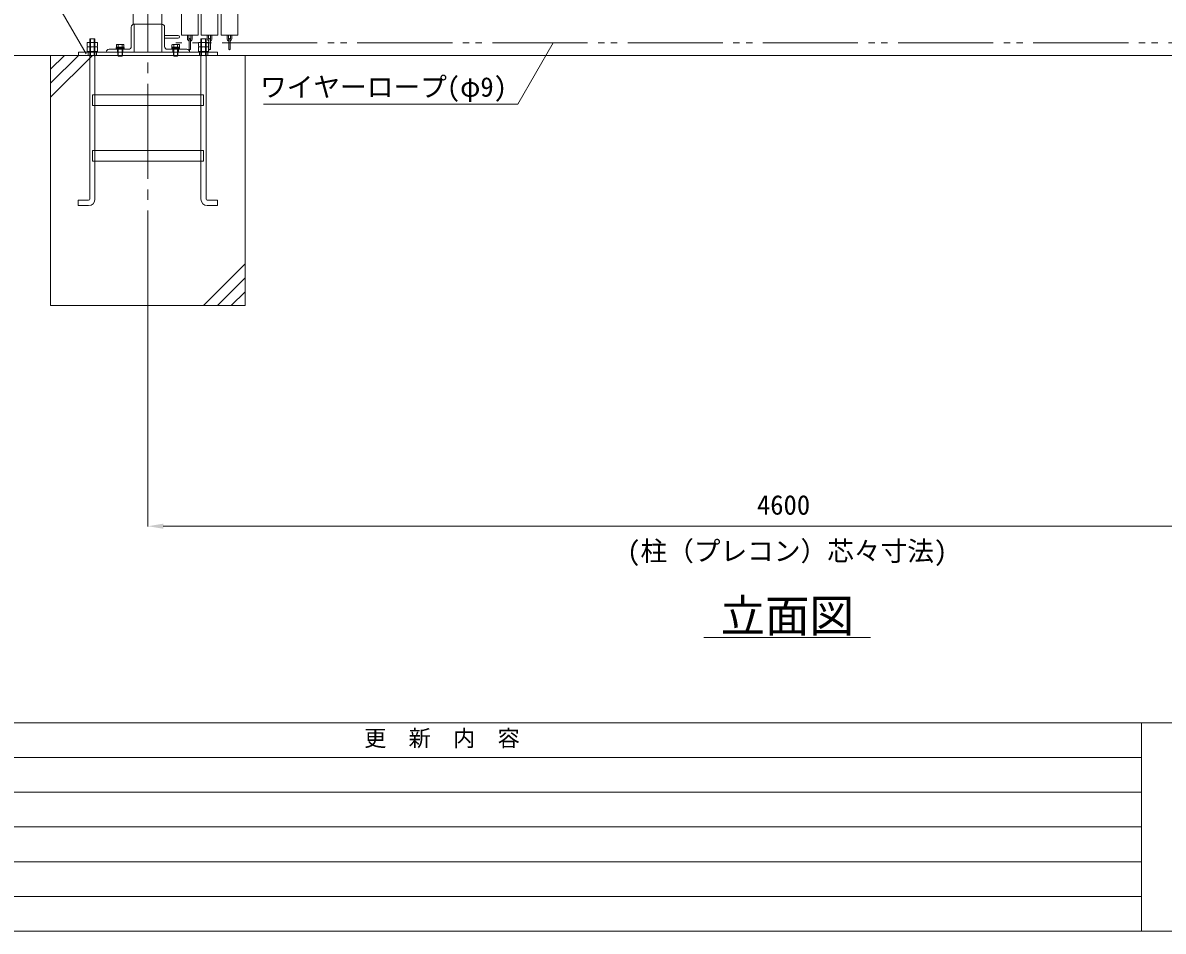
# Model space of a CAD drawing. Units: millimetres, scale not verified. Extents: x -69980 to -49855, y -14438 to 14438.
# Drawn here: x -66030 to -61928, y -14438 to -11170 of the extents above; entities that cross this region are included whole.
import ezdxf
from ezdxf.enums import TextEntityAlignment as Align

# ---------------------------------------------------------------- set-up
doc = ezdxf.new("R2010")
doc.units = ezdxf.units.MM
doc.header["$LTSCALE"] = 38
for name, pattern in [('CHAIN2', [12, 9, -1, 1, -1]), ('DASHED1', [1.8, 1.2, -0.6]), ('DOUBLE_CHAIN2', [12.8, 9, -1, 0.6, -0.6, 0.6, -1])]:
    doc.linetypes.add(name, pattern=pattern)
for name, color, linetype, lineweight in [('0-5_ﾍﾞｰｽﾗｲﾝ', 5, 'Continuous', 18), ('0-6_ﾎﾞﾙﾄ類', 2, 'Continuous', 18), ('0-8_ﾜｲﾔｰﾛｰﾌﾟ', 7, 'DOUBLE_CHAIN2', 18), ('0-9_基礎工事用PCA小', 7, 'Continuous', 18), ('0-A_図面枠', 7, 'Continuous', 18), ('0-B_寸法', 3, 'Continuous', 18), ('0-F_中央走行棒', 7, 'Continuous', 18), ('1-1_中央走行棒左', 7, 'Continuous', 18), ('1-2_通芯', 1, 'CHAIN2', 18), ('1-6_標準柱', 7, 'Continuous', 18), ('1-7_文字', 7, 'Continuous', 18)]:
    doc.layers.add(name, color=color, linetype=linetype, lineweight=lineweight)
doc.styles.add('ＭＳ ゴシック', font='')
doc.styles.get('ＭＳ ゴシック').set_extended_font_data('MS Gothic')

msp = doc.modelspace()

# ---------------------------------------------------------------- linework, layer by layer
at = {"layer": '0-5_ﾍﾞｰｽﾗｲﾝ'}
msp.add_line((-67341.7, -11287.5), (-60630.2, -11287.5), dxfattribs=at)
at = {"layer": '0-6_ﾎﾞﾙﾄ類'}
for p, q in [((-65789.73, -11255.48), (-65789.73, -11240.9)), ((-65770.68, -11255.48), (-65770.68, -11240.9)), ((-65389.72, -11255.48), (-65389.72, -11240.9)), ((-65370.68, -11255.48), (-65370.68, -11240.9)), ((-65789.73, -11258.32), (-65789.73, -11272.9)), ((-65770.68, -11258.32), (-65770.68, -11272.9)), ((-65692.02, -11248.5), (-65693.88, -11249.55)), ((-65693.88, -11249.55), (-65693.88, -11258.3)), ((-65693.88, -11258.3), (-65666.52, -11258.3)), ((-65692.02, -11248.5), (-65668.38, -11248.5)), ((-65691.45, -11258.5), (-65668.95, -11258.5)), ((-65688.2, -11287.5), (-65688.2, -11265.5)), ((-65687.03, -11249.55), (-65687.03, -11258.3)), ((-65686.98, -11290.3), (-65686.98, -11265.5)), ((-65681.4, -11261.5), (-65680.32, -11265.5)), ((-65680.07, -11261.5), (-65679, -11265.5)), ((-65673.38, -11249.55), (-65673.38, -11258.3)), ((-65672.2, -11287.5), (-65672.2, -11265.5)), ((-65668.38, -11248.5), (-65666.52, -11249.55)), ((-65666.52, -11249.55), (-65666.52, -11258.3)), ((-65492.03, -11248.5), (-65493.88, -11249.55)), ((-65493.88, -11249.55), (-65493.88, -11258.3)), ((-65493.88, -11258.3), (-65466.53, -11258.3)), ((-65492.03, -11248.5), (-65468.37, -11248.5)), ((-65491.45, -11258.5), (-65468.95, -11258.5)), ((-65488.2, -11287.5), (-65488.2, -11265.5)), ((-65487.03, -11249.55), (-65487.03, -11258.3)), ((-65486.97, -11290.3), (-65486.97, -11265.5)), ((-65481.4, -11261.5), (-65480.32, -11265.5)), ((-65480.07, -11261.5), (-65479, -11265.5)), ((-65473.38, -11249.55), (-65473.38, -11258.3)), ((-65472.2, -11287.5), (-65472.2, -11265.5)), ((-65468.37, -11248.5), (-65466.53, -11249.55)), ((-65466.53, -11249.55), (-65466.53, -11258.3)), ((-65389.72, -11258.32), (-65389.72, -11272.9)), ((-65370.68, -11258.32), (-65370.68, -11272.9)), ((-65688.2, -11287.5), (-65686.98, -11290.3)), ((-65488.2, -11287.5), (-65486.97, -11290.3))]:
    msp.add_line(p, q, dxfattribs=at)
for points in [[(-65798.68, -11255.48), (-65798.68, -11240.9), (-65761.72, -11240.9), (-65761.72, -11255.48), (-65764.2, -11256.9), (-65796.2, -11256.9)], [(-65398.67, -11255.48), (-65398.67, -11240.9), (-65361.73, -11240.9), (-65361.73, -11255.48), (-65364.2, -11256.9), (-65396.2, -11256.9)], [(-65798.68, -11258.32), (-65798.68, -11272.9), (-65761.72, -11272.9), (-65761.72, -11258.32), (-65764.2, -11256.9), (-65796.2, -11256.9)], [(-65798.2, -11272.9), (-65762.2, -11272.9), (-65762.2, -11275.5), (-65798.2, -11275.5)], [(-65666.2, -11258.5), (-65666.2, -11261.5), (-65694.2, -11261.5), (-65694.2, -11258.5)], [(-65694.2, -11261.5), (-65666.2, -11261.5), (-65666.2, -11265.5), (-65694.2, -11265.5)], [(-65466.2, -11258.5), (-65466.2, -11261.5), (-65494.2, -11261.5), (-65494.2, -11258.5)], [(-65494.2, -11261.5), (-65466.2, -11261.5), (-65466.2, -11265.5), (-65494.2, -11265.5)], [(-65398.67, -11258.32), (-65398.67, -11272.9), (-65361.73, -11272.9), (-65361.73, -11258.32), (-65364.2, -11256.9), (-65396.2, -11256.9)], [(-65398.2, -11272.9), (-65362.2, -11272.9), (-65362.2, -11275.5), (-65398.2, -11275.5)]]:
    msp.add_lwpolyline(points, close=True, dxfattribs=at)
for points in [[(-65686.98, -11290.3), (-65673.42, -11290.3), (-65673.42, -11265.5)], [(-65486.97, -11290.3), (-65473.43, -11290.3), (-65473.43, -11265.5)], [(-65688.2, -11287.5), (-65672.2, -11287.5), (-65673.42, -11290.3)], [(-65488.2, -11287.5), (-65472.2, -11287.5), (-65473.43, -11290.3)]]:
    msp.add_lwpolyline(points, dxfattribs=at)
for centre, radius, start, end in [((-65794.2, -11247.73), 8.95, 240, 300), ((-65794.2, -11266.08), 8.95, 60, 120), ((-65780.2, -11224.45), 32.45, 252.932, 287.068), ((-65780.2, -11289.35), 32.45, 72.932, 107.068), ((-65766.2, -11247.73), 8.95, 239.975, 300.025), ((-65766.2, -11266.08), 8.95, 59.975, 120.025), ((-65690.45, -11254.55), 6.05, 55.616, 124.384), ((-65691.45, -11258.3), 0.2, 180, 270), ((-65680.2, -11271.12), 22.62, 72.412, 107.588), ((-65669.95, -11254.55), 6.05, 55.616, 124.384), ((-65668.95, -11258.3), 0.2, 270, 0), ((-65490.45, -11254.55), 6.05, 55.616, 124.384), ((-65491.45, -11258.3), 0.2, 180, 270), ((-65480.2, -11271.12), 22.62, 72.412, 107.588), ((-65469.95, -11254.55), 6.05, 55.616, 124.384), ((-65468.95, -11258.3), 0.2, 270, 0), ((-65394.2, -11247.73), 8.95, 240, 300), ((-65394.2, -11266.08), 8.95, 60, 120), ((-65380.2, -11224.45), 32.45, 252.932, 287.068), ((-65380.2, -11289.35), 32.45, 72.932, 107.068), ((-65366.2, -11247.73), 8.95, 239.975, 300.025), ((-65366.2, -11266.08), 8.95, 59.975, 120.025)]:
    msp.add_arc(centre, radius, start, end, dxfattribs=at)
at = {"layer": '0-8_ﾜｲﾔｰﾛｰﾌﾟ'}
msp.add_line((-61080.2, -11242.5), (-65480.2, -11242.5), dxfattribs=at)
at = {"layer": '0-9_基礎工事用PCA小', "color": 4, "linetype": 'DASHED1', "lineweight": 9}
for p, q in [((-65794.9, -11275.5), (-65794.9, -11287.5)), ((-65765.2, -11275.5), (-65765.2, -11287.5)), ((-65688.2, -11275.5), (-65688.2, -11287.5)), ((-65672.2, -11275.5), (-65672.2, -11287.5)), ((-65488.2, -11275.5), (-65488.2, -11287.5)), ((-65472.2, -11275.5), (-65472.2, -11287.5)), ((-65395.2, -11275.5), (-65395.2, -11287.5)), ((-65365.2, -11275.5), (-65365.2, -11287.5)), ((-65770.68, -11429.5), (-65770.68, -11467.5)), ((-65389.72, -11429.5), (-65389.72, -11467.5)), ((-65770.68, -11629.5), (-65770.68, -11667.5)), ((-65389.72, -11629.5), (-65389.72, -11667.5))]:
    msp.add_line(p, q, dxfattribs=at)
at = {"layer": '0-9_基礎工事用PCA小'}
for p, q in [((-65930.2, -11437.5), (-65780.2, -11287.5)), ((-65930.2, -11387.5), (-65830.2, -11287.5)), ((-65930.2, -11337.5), (-65880.2, -11287.5)), ((-65789.73, -11287.5), (-65770.68, -11287.5)), ((-65370.68, -11287.5), (-65389.72, -11287.5)), ((-65770.68, -11467.5), (-65770.68, -11629.5)), ((-65389.72, -11467.5), (-65389.72, -11629.5)), ((-65770.68, -11667.5), (-65770.68, -11804.5)), ((-65389.72, -11667.5), (-65389.72, -11804.5)), ((-65230.2, -12037.5), (-65380.2, -12187.5)), ((-65230.2, -12087.5), (-65330.2, -12187.5)), ((-65230.2, -12137.5), (-65280.2, -12187.5))]:
    msp.add_line(p, q, dxfattribs=at)
for points in [[(-65789.73, -11804.45), (-65789.73, -11227.5), (-65770.68, -11227.5), (-65770.68, -11429.5)], [(-65789.73, -11290), (-65787.23, -11287.5), (-65787.23, -11227.5), (-65773.17, -11227.5), (-65773.17, -11287.5), (-65770.68, -11290)], [(-65370.68, -11804.45), (-65370.68, -11227.5), (-65389.72, -11227.5), (-65389.72, -11429.5)], [(-65370.68, -11290), (-65373.18, -11287.5), (-65373.18, -11227.5), (-65387.22, -11227.5), (-65387.22, -11287.5), (-65389.72, -11290)], [(-65793.67, -11827.5), (-65830.68, -11827.5), (-65830.68, -11808.45), (-65793.72, -11808.45)], [(-65366.73, -11827.5), (-65329.72, -11827.5), (-65329.72, -11808.45), (-65366.68, -11808.45)]]:
    msp.add_lwpolyline(points, dxfattribs=at)
for points in [[(-65830.2, -11287.5), (-65330.2, -11287.5), (-65330.2, -11275.5), (-65830.2, -11275.5)], [(-65930.2, -12187.5), (-65230.2, -12187.5), (-65230.2, -11287.5), (-65930.2, -11287.5)], [(-65780.2, -11429.5), (-65380.2, -11429.5), (-65380.2, -11467.5), (-65780.2, -11467.5)], [(-65780.2, -11629.5), (-65380.2, -11629.5), (-65380.2, -11667.5), (-65780.2, -11667.5)]]:
    msp.add_lwpolyline(points, close=True, dxfattribs=at)
for centre, radius, start, end in [((-65793.72, -11804.45), 4, 270, 0), ((-65793.67, -11804.5), 23, 270, 0), ((-65366.73, -11804.5), 23, 180, 270), ((-65366.68, -11804.45), 4, 180, 270)]:
    msp.add_arc(centre, radius, start, end, dxfattribs=at)
at = {"layer": '0-A_図面枠'}
for p, q in [((-69980.2, -13687.5), (-49855.2, -13687.5)), ((-62005.2, -13687.5), (-62005.2, -14437.5)), ((-69980.2, -13812.5), (-62005.2, -13812.5)), ((-67555.2, -13937.5), (-62005.2, -13937.5)), ((-67555.2, -14062.5), (-62005.2, -14062.5)), ((-67555.2, -14187.5), (-62005.2, -14187.5)), ((-67555.2, -14312.5), (-62005.2, -14312.5))]:
    msp.add_line(p, q, dxfattribs=at)
msp.add_lwpolyline([(-69980.2, -562.5), (-49855.2, -562.5), (-49855.2, -14437.5), (-69980.2, -14437.5)], close=True, dxfattribs=at)
at = {"layer": '0-B_寸法'}
for p, q in [((-65580.2, -12188.5), (-65580.2, -12981.95)), ((-61035.2, -12980.95), (-65525.2, -12980.95))]:
    msp.add_line(p, q, dxfattribs=at)
at = {"layer": '0-B_寸法', "color": 91}
msp.add_solid([(-65525.2, -12971.8), (-65580.2, -12980.95), (-65525.2, -12990.12)], dxfattribs=at)
at = {"layer": '0-F_中央走行棒'}
for p, q in [((-65437.75, -11228.05), (-65437.75, -11214.95)), ((-65432.75, -11228.05), (-65432.75, -11214.95)), ((-65431.7, -11229.45), (-65431.7, -11264.45)), ((-65426.7, -11264.45), (-65426.7, -11229.45)), ((-65425.75, -11214.95), (-65425.75, -11228.05)), ((-65420.75, -11214.95), (-65420.75, -11228.05)), ((-65366.75, -11228.05), (-65366.75, -11214.95)), ((-65361.75, -11228.05), (-65361.75, -11214.95)), ((-65360.7, -11229.45), (-65360.7, -11264.45)), ((-65355.7, -11264.45), (-65355.7, -11229.45)), ((-65354.75, -11214.95), (-65354.75, -11228.05)), ((-65349.75, -11214.95), (-65349.75, -11228.05))]:
    msp.add_line(p, q, dxfattribs=at)
for points in [[(-65388.2, -7033.5), (-65388.2, -11214.95), (-65328.2, -11214.95), (-65328.2, -6994.95), (-65333.2, -6994.95)], [(-65459.2, -7299.5), (-65459.2, -11214.95), (-65399.2, -11214.95), (-65399.2, -7044.5)]]:
    msp.add_lwpolyline(points, dxfattribs=at)
for centre, radius, start, end in [((-65429.25, -11228.05), 8.5, 180, 253.254), ((-65429.25, -11228.05), 3.5, 180, 225.592), ((-65429.2, -11229.45), 2.5, 0, 180), ((-65429.25, -11228.05), 8.5, 287.463, 0), ((-65429.25, -11228.05), 3.5, 316.787, 0), ((-65358.25, -11228.05), 8.5, 180, 253.254), ((-65358.25, -11228.05), 3.5, 180, 225.592), ((-65358.2, -11229.45), 2.5, 0, 180), ((-65358.25, -11228.05), 8.5, 287.463, 0), ((-65358.25, -11228.05), 3.5, 316.787, 0), ((-65429.2, -11264.45), 2.5, 180, 0), ((-65358.2, -11264.45), 2.5, 180, 0)]:
    msp.add_arc(centre, radius, start, end, dxfattribs=at)
at = {"layer": '1-1_中央走行棒左'}
for p, q in [((-65295.75, -11228.05), (-65295.75, -11214.95)), ((-65290.75, -11228.05), (-65290.75, -11214.95)), ((-65289.7, -11229.45), (-65289.7, -11264.45)), ((-65284.7, -11264.45), (-65284.7, -11229.45)), ((-65283.75, -11214.95), (-65283.75, -11228.05)), ((-65278.75, -11214.95), (-65278.75, -11228.05))]:
    msp.add_line(p, q, dxfattribs=at)
msp.add_lwpolyline([(-65312.2, -6994.95), (-65317.2, -6994.95), (-65317.2, -11214.95), (-65257.2, -11214.95), (-65257.2, -6994.95), (-65262.2, -6994.95)], dxfattribs=at)
for centre, radius, start, end in [((-65287.25, -11228.05), 8.5, 180, 253.254), ((-65287.25, -11228.05), 3.5, 180, 225.592), ((-65287.2, -11229.45), 2.5, 0, 180), ((-65287.25, -11228.05), 8.5, 287.463, 0), ((-65287.25, -11228.05), 3.5, 316.787, 0), ((-65287.2, -11264.45), 2.5, 180, 0)]:
    msp.add_arc(centre, radius, start, end, dxfattribs=at)
at = {"layer": '1-2_通芯'}
msp.add_line((-65580.2, -12187.5), (-65580.2, -10275.5), dxfattribs=at)
at = {"layer": '1-6_標準柱'}
for p, q in [((-65640.2, -11185.5), (-65640.2, -11255.5)), ((-65520.2, -11185.5), (-65520.2, -11255.5)), ((-65650.2, -11265.5), (-65720.2, -11265.5)), ((-65530.2, -11275.5), (-65630.2, -11275.5)), ((-65510.2, -11265.5), (-65440.2, -11265.5))]:
    msp.add_line(p, q, dxfattribs=at)
at = {"layer": '1-6_標準柱', "color": 4, "linetype": 'DASHED1', "lineweight": 9}
for p, q in [((-65690.2, -11265.5), (-65690.2, -11275.5)), ((-65670.2, -11265.5), (-65670.2, -11275.5)), ((-65490.2, -11265.5), (-65490.2, -11275.5)), ((-65470.2, -11265.5), (-65470.2, -11275.5))]:
    msp.add_line(p, q, dxfattribs=at)
at = {"layer": '1-6_標準柱'}
msp.add_lwpolyline([(-65633.4, -10775.5), (-65530.2, -10775.5), (-65530.2, -11175.5), (-65633.4, -11175.5)], close=True, dxfattribs=at)
for points in [[(-65730.2, -11275.5), (-65630.2, -11275.5), (-65630.2, -11175.5)], [(-65430.2, -11275.5), (-65530.2, -11275.5), (-65530.2, -11175.5)], [(-65471.2, -11215.5), (-65520.2, -11215.5), (-65520.2, -11225.5), (-65471.2, -11225.5)]]:
    msp.add_lwpolyline(points, dxfattribs=at)
for centre, radius, start, end in [((-65630.2, -11185.5), 10, 90, 180), ((-65530.2, -11185.5), 10, 0, 90), ((-65471.2, -11220.5), 5, 270, 90), ((-65720.2, -11275.5), 10, 90, 180), ((-65650.2, -11255.5), 10, 270, 0), ((-65510.2, -11255.5), 10, 180, 270), ((-65440.2, -11275.5), 10, 0, 90)]:
    msp.add_arc(centre, radius, start, end, dxfattribs=at)
at = {"layer": '1-7_文字'}
for p, q in [((-65802.72, -11281.5), (-66030.2, -10887.5)), ((-64122.92, -11242.5), (-64249.95, -11462.5)), ((-65164.07, -11462.5), (-64250.3, -11462.5)), ((-64249.95, -11462.5), (-64250.3, -11462.5)), ((-63580.2, -13380.95), (-62980.2, -13380.95))]:
    msp.add_line(p, q, dxfattribs=at)

# ---------------------------------------------------------------- texts
at = {"layer": '0-A_図面枠', "style": 'ＭＳ ゴシック'}
msp.add_text('更\u3000新\u3000内\u3000容', height=58.65, dxfattribs=at).set_placement((-64802.58, -13790.32), align=Align.BOTTOM_LEFT)
at = {"layer": '0-B_寸法', "style": 'ＭＳ ゴシック'}
for s, p in [('4600', (-63389.3, -12960.55)), ('(柱（プレコン）芯々寸法)', (-63856.2, -13126.55))]:
    msp.add_text(s, height=70.38, dxfattribs=at).set_placement(p, align=Align.BOTTOM_LEFT)
at = {"layer": '1-7_文字', "style": 'ＭＳ ゴシック'}
for s, height, p in [('ワイヤーロープ(φ9)', 70.38, (-65176.87, -11457.1)), ('立面図', 117.3, (-63520.2, -13396.95))]:
    msp.add_text(s, height=height, dxfattribs=at).set_placement(p, align=Align.BOTTOM_LEFT)

doc.saveas('drawing.dxf')
